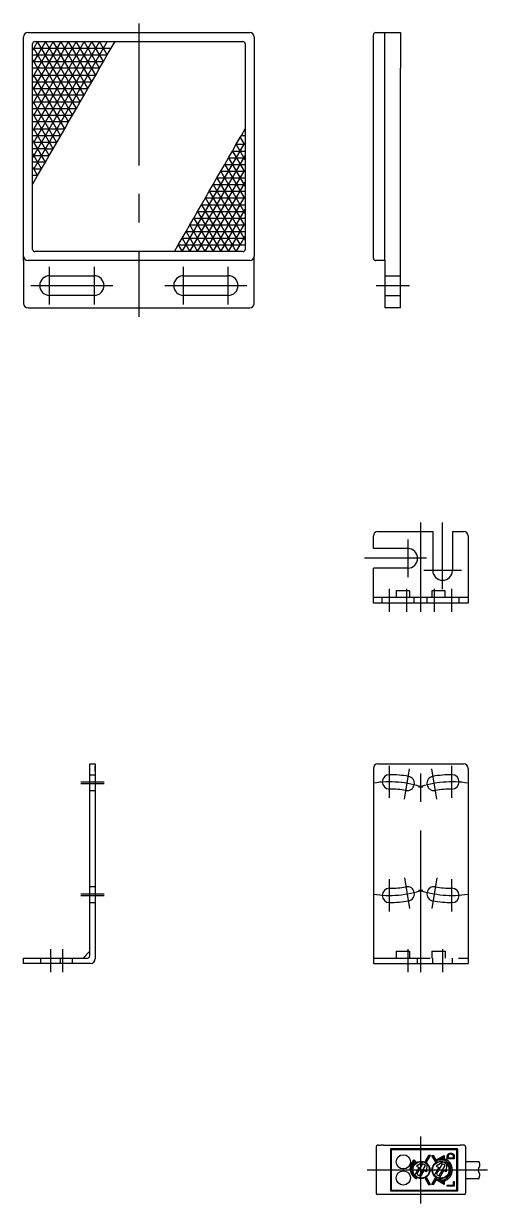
# Model space of a CAD drawing. Extents: x -19 to 104, y -28 to 504.
# Drawn here: x 0 to 103.8, y 240 to 503.8 of the extents above; entities that cross this region are included whole.
import ezdxf

# ---------------------------------------------------------------- set-up
doc = ezdxf.new("R2010")
doc.units = 0
doc.linetypes.add('CENTER', pattern=[50.8, 31.75, -6.35, 6.35, -6.35])
doc.linetypes.add('DASHED', pattern=[19.05, 12.7, -6.35])
doc.layers.get('0').update_dxf_attribs({"linetype": 'CONTINUOUS'})
doc.layers.add('CENTER', color=1, linetype='CONTINUOUS')

# ---------------------------------------------------------------- blocks, each defined once
blk = doc.blocks.new('*U2')
at = {"color": 3, "linetype": 'CONTINUOUS', "extrusion": (0, 0, -1)}
for points in [[(-94.84, 250.72), (-95.04, 250.68), (-94.82, 250.62)], [(-94.88, 250.81), (-95.11, 250.79), (-94.84, 250.72)], [(-95.11, 250.79), (-95.07, 250.74), (-94.84, 250.72)], [(-95.07, 250.74), (-95.04, 250.68), (-94.84, 250.72)], [(-94.93, 250.89), (-95.18, 250.85), (-94.88, 250.81)], [(-95.18, 250.85), (-95.11, 250.79), (-94.88, 250.81)], [(-95, 250.97), (-95.48, 250.95), (-94.93, 250.89)], [(-95.48, 250.95), (-95.37, 250.93), (-94.93, 250.89)], [(-95.37, 250.93), (-95.27, 250.9), (-94.93, 250.89)], [(-95.27, 250.9), (-95.18, 250.85), (-94.93, 250.89)], [(-95.09, 251.05), (-96.1, 251.04), (-95, 250.97)], [(-96.1, 251.04), (-96.19, 250.96), (-95, 250.97)], [(-95, 250.97), (-96.19, 250.96), (-95.6, 250.96)], [(-95, 250.97), (-95.6, 250.96), (-95.48, 250.95)], [(-96, 251.1), (-96.1, 251.04), (-95.09, 251.05)], [(-95.19, 251.1), (-96, 251.1), (-95.09, 251.05)], [(-95.88, 251.14), (-96, 251.1), (-95.19, 251.1)], [(-95.31, 251.14), (-95.88, 251.14), (-95.19, 251.1)], [(-95.75, 251.17), (-95.88, 251.14), (-95.31, 251.14)], [(-95.45, 251.17), (-95.75, 251.17), (-95.31, 251.14)], [(-95.6, 251.17), (-95.75, 251.17), (-95.45, 251.17)], [(-96.19, 250.96), (-95.72, 250.95), (-95.6, 250.96)], [(-96.19, 250.96), (-96.26, 250.89), (-95.72, 250.95)], [(-95.72, 250.95), (-96.26, 250.89), (-95.83, 250.93)], [(-95.83, 250.93), (-96.26, 250.89), (-95.92, 250.89)], [(-95.92, 250.89), (-96.26, 250.89), (-96.01, 250.85)], [(-96.26, 250.89), (-96.31, 250.81), (-96.01, 250.85)], [(-96.01, 250.85), (-96.31, 250.81), (-96.08, 250.78)], [(-96.31, 250.81), (-96.35, 250.72), (-96.08, 250.78)], [(-96.08, 250.78), (-96.35, 250.72), (-96.12, 250.74)], [(-96.12, 250.74), (-96.35, 250.72), (-96.15, 250.69)], [(-96.35, 250.72), (-96.37, 250.62), (-96.15, 250.69)], [(-94.82, 250.62), (-95, 250.57), (-94.81, 250.51)], [(-95, 250.57), (-95, 250.5), (-94.81, 250.51)], [(-94.81, 250.51), (-95, 250.5), (-94.81, 249.95)], [(-95, 250.5), (-95, 250.17), (-94.81, 249.95)], [(-96.19, 250.17), (-96.38, 249.95), (-94.81, 249.95)], [(-94.81, 249.95), (-95, 250.17), (-96.19, 250.17)], [(-95.04, 250.68), (-95.02, 250.63), (-94.82, 250.62)], [(-95.02, 250.63), (-95, 250.57), (-94.82, 250.62)], [(-96.15, 250.69), (-96.37, 250.62), (-96.18, 250.63)], [(-96.18, 250.63), (-96.37, 250.62), (-96.19, 250.57)], [(-96.37, 250.62), (-96.38, 250.51), (-96.19, 250.57)], [(-96.19, 250.57), (-96.38, 250.51), (-96.19, 250.5)], [(-96.38, 250.51), (-96.38, 249.95), (-96.19, 250.5)], [(-96.19, 250.5), (-96.38, 249.95), (-96.19, 250.17)]]:
    blk.add_solid(points, dxfattribs=at)
blk = doc.blocks.new('*U3')
at = {"color": 3, "linetype": 'CONTINUOUS', "extrusion": (0, 0, -1)}
for points in [[(-94.81, 244.05), (-96.38, 243.83), (-94.81, 243.83)], [(-96.38, 243.83), (-94.81, 244.05), (-96.19, 244.05)], [(-96.19, 244.05), (-96.19, 244.88), (-96.38, 244.88)], [(-96.38, 244.88), (-96.38, 243.83), (-96.19, 244.05)]]:
    blk.add_solid(points, dxfattribs=at)
blk = doc.blocks.new('*U4')
at = {"color": 3, "linetype": 'CONTINUOUS', "extrusion": (0, 0, -1)}
for points in [[(-87.37, 249.67), (-87.78, 249.18), (-86.53, 248.26)], [(-87.78, 249.18), (-86.96, 248.04), (-86.53, 248.26)], [(-86.53, 248.26), (-86.96, 248.04), (-86.74, 246.63)], [(-86.96, 248.04), (-87.04, 246.65), (-86.74, 246.63)], [(-87.04, 246.65), (-87.98, 245.61), (-86.74, 246.63)], [(-86.74, 246.63), (-87.98, 245.61), (-87.92, 245.49)]]:
    blk.add_solid(points, dxfattribs=at)
blk = doc.blocks.new('*U5')
at = {"color": 3, "linetype": 'CONTINUOUS'}
for points in [[(90.03, 245.63), (89.85, 245.54), (91.09, 244.2)], [(89.85, 245.54), (90.62, 244.2), (91.09, 244.2)], [(90.2, 245.74), (90.03, 245.63), (91.09, 244.2)]]:
    blk.add_solid(points, dxfattribs=at)
blk = doc.blocks.new('*U6')
at = {"color": 3, "linetype": 'CONTINUOUS'}
for points in [[(89.85, 249.36), (91.09, 250.7), (90.62, 250.7)], [(91.09, 250.7), (89.85, 249.36), (90.03, 249.27)], [(91.09, 250.7), (90.03, 249.27), (90.2, 249.16)]]:
    blk.add_solid(points, dxfattribs=at)
blk = doc.blocks.new('*U7')
at = {"color": 3, "linetype": 'CONTINUOUS', "extrusion": (0, 0, -1)}
for points in [[(-92.33, 249.67), (-91.27, 250.7), (-91.73, 250.7)], [(-91.27, 250.7), (-92.33, 249.67), (-92.16, 249.16)], [(-94.12, 250.7), (-94.12, 249.94), (-92.33, 249.67)], [(-92.33, 249.67), (-92.43, 249.49), (-92.16, 249.16)], [(-92.43, 249.49), (-92.33, 249.27), (-92.16, 249.16)], [(-94.12, 249.94), (-94.19, 249.55), (-92.33, 249.67)], [(-92.33, 249.67), (-94.19, 249.55), (-92.43, 249.49)], [(-92.43, 249.49), (-92.51, 249.36), (-92.33, 249.27)], [(-94.12, 249.94), (-95.75, 248.53), (-94.19, 249.55)], [(-94.19, 249.55), (-95.75, 248.53), (-95.45, 248.33)], [(-95.75, 248.53), (-95.75, 246.38), (-95.45, 248.33)], [(-95.45, 248.33), (-95.75, 246.38), (-95.45, 246.57)], [(-92.16, 245.74), (-92.33, 245.63), (-91.27, 244.2)], [(-92.33, 245.63), (-92.51, 245.54), (-91.27, 244.2)], [(-92.51, 245.54), (-92.43, 245.41), (-91.27, 244.2)], [(-95.75, 246.38), (-94.12, 244.96), (-94.19, 245.35)], [(-95.45, 246.57), (-95.75, 246.38), (-94.19, 245.35)], [(-92.43, 245.41), (-92.33, 245.24), (-91.27, 244.2)], [(-92.33, 245.24), (-91.73, 244.2), (-91.27, 244.2)], [(-92.43, 245.41), (-94.19, 245.35), (-92.33, 245.24)], [(-94.19, 245.35), (-94.12, 244.96), (-92.33, 245.24)], [(-92.33, 245.24), (-94.12, 244.96), (-94.12, 244.2)]]:
    blk.add_solid(points, dxfattribs=at)

msp = doc.modelspace()

# ---------------------------------------------------------------- linework, layer by layer
at = {"color": 7, "linetype": 'CONTINUOUS'}
for p, q in [((1, 501.84), (50.6, 501.84)), ((78.78, 501.84), (80.88, 501.84)), ((80.88, 450.84), (80.88, 501.84)), ((80.88, 501.84), (84.38, 501.84)), ((84.38, 501.84), (84.38, 493.84)), ((0, 451.84), (0, 500.84)), ((2, 497.84), (2, 499.34)), ((8.35, 499.84), (2.19, 489.34)), ((17.01, 499.85), (2.28, 474.34)), ((13.54, 499.84), (2.28, 480.34)), ((18.74, 499.84), (2.29, 471.34)), ((15.28, 499.84), (2.29, 477.34)), ((11.8, 499.84), (2.29, 483.34)), ((4.89, 499.84), (2.29, 495.34)), ((10.08, 499.84), (2.29, 486.34)), ((6.62, 499.84), (2.29, 492.34)), ((3.15, 499.84), (2.29, 498.34)), ((2.5, 499.84), (3.15, 499.84)), ((11.81, 484.84), (3.15, 499.84)), ((3.15, 499.84), (4.89, 499.84)), ((4.89, 499.84), (6.62, 499.84)), ((12.68, 486.34), (4.89, 499.84)), ((13.55, 487.84), (6.62, 499.84)), ((6.62, 499.84), (8.35, 499.84)), ((8.35, 499.84), (10.08, 499.84)), ((14.41, 489.34), (8.35, 499.84)), ((15.28, 490.84), (10.08, 499.84)), ((10.08, 499.84), (11.8, 499.84)), ((11.8, 499.84), (13.54, 499.84)), ((16.14, 492.34), (11.8, 499.84)), ((17, 493.84), (13.54, 499.84)), ((13.54, 499.84), (15.28, 499.84)), ((15.28, 499.84), (18.74, 499.84)), ((17.87, 495.35), (15.28, 499.84)), ((18.74, 496.84), (17.01, 499.85)), ((18.74, 499.84), (20.48, 499.84)), ((19.61, 498.34), (20.48, 499.84)), ((20.48, 499.84), (49.1, 499.84)), ((49.6, 499.34), (49.6, 480.29)), ((51.6, 500.84), (51.6, 451.93)), ((78.28, 451.34), (78.28, 501.34)), ((2.29, 498.34), (2, 497.84)), ((2, 496.84), (2, 497.84)), ((2, 496.84), (18.74, 496.84)), ((2, 495.84), (2, 496.84)), ((2.29, 498.34), (19.61, 498.34)), ((10.95, 483.34), (2.29, 498.34)), ((17.87, 495.35), (18.74, 496.84)), ((18.74, 496.84), (19.61, 498.34)), ((2.29, 495.34), (2, 495.84)), ((2, 493.84), (2, 495.84)), ((17, 493.84), (2, 493.84)), ((2, 491.84), (2, 493.84)), ((2.29, 495.34), (17.87, 495.35)), ((10.08, 481.84), (2.29, 495.34)), ((16.14, 492.34), (17, 493.84)), ((17, 493.84), (17.87, 495.35)), ((84.38, 440.24), (84.38, 493.84)), ((2.29, 492.34), (2, 491.84)), ((2, 490.84), (2, 491.84)), ((2, 490.84), (15.28, 490.84)), ((2, 489.67), (2, 490.84)), ((9.22, 480.34), (2.29, 492.34)), ((2.29, 492.34), (16.14, 492.34)), ((14.41, 489.34), (15.28, 490.84)), ((15.28, 490.84), (16.14, 492.34)), ((2.19, 489.34), (2, 489.67)), ((2, 487.84), (2, 489.67)), ((2.19, 489.34), (14.41, 489.34)), ((8.25, 478.84), (2.19, 489.34)), ((13.55, 487.84), (14.41, 489.34)), ((13.55, 487.84), (2, 487.84)), ((2, 485.84), (2, 487.84)), ((2.24, 486.26), (2, 485.84)), ((2, 484.84), (2, 485.84)), ((2.29, 486.34), (2.24, 486.26)), ((7.38, 477.34), (2.24, 486.26)), ((2.29, 486.34), (12.68, 486.34)), ((11.81, 484.84), (12.68, 486.34)), ((12.68, 486.34), (13.55, 487.84)), ((2, 484.84), (11.81, 484.84)), ((2, 483.84), (2, 484.84)), ((2.29, 483.34), (2, 483.84)), ((2, 481.84), (2, 483.84)), ((2.29, 483.34), (10.95, 483.34)), ((6.62, 475.84), (2.29, 483.34)), ((10.08, 481.84), (10.95, 483.34)), ((10.95, 483.34), (11.81, 484.84)), ((10.08, 481.84), (2, 481.84)), ((2, 479.86), (2, 481.84)), ((2.28, 480.34), (2, 479.86)), ((5.75, 474.34), (2.28, 480.34)), ((2.28, 480.34), (9.22, 480.34)), ((6.62, 475.84), (9.22, 480.34)), ((9.22, 480.34), (10.08, 481.84)), ((48.77, 478.84), (49.6, 480.29)), ((49.6, 480.29), (49.6, 478.84)), ((2, 478.84), (2, 479.86)), ((2, 478.84), (8.25, 478.84)), ((2, 477.84), (2, 478.84)), ((2.29, 477.34), (2, 477.84)), ((2, 475.84), (2, 477.84)), ((47.61, 476.84), (48.48, 478.34)), ((48.48, 478.34), (48.77, 478.84)), ((48.48, 478.34), (49.34, 476.84)), ((48.77, 478.84), (49.6, 478.84)), ((49.6, 478.84), (49.6, 476.84)), ((2, 474.84), (2, 475.84)), ((5.25, 475.84), (2, 475.84)), ((2.29, 477.34), (7.38, 477.34)), ((4.89, 472.84), (2.29, 477.34)), ((5.25, 475.84), (6.62, 475.84)), ((5.75, 474.34), (6.62, 475.84)), ((35.49, 452.84), (49.34, 476.84)), ((45.88, 473.84), (46.74, 475.34)), ((46.74, 475.34), (47.61, 476.84)), ((46.74, 475.34), (49.34, 470.84)), ((46.74, 475.34), (49.6, 475.34)), ((49.6, 473.4), (47.61, 476.84)), ((47.61, 476.84), (49.34, 476.84)), ((49.34, 476.84), (49.6, 476.84)), ((49.6, 476.84), (49.6, 475.34)), ((49.6, 475.34), (49.6, 474.29)), ((4.02, 471.34), (2, 474.84)), ((2, 473.86), (2, 474.84)), ((2.28, 474.34), (2, 473.86)), ((2, 472.84), (2, 473.86)), ((4.89, 472.84), (2, 472.84)), ((2, 471.84), (2, 472.84)), ((2.28, 474.34), (5.75, 474.34)), ((4.02, 471.34), (4.89, 472.84)), ((4.89, 472.84), (5.75, 474.34)), ((37.22, 452.84), (49.6, 474.29)), ((45.01, 472.34), (45.88, 473.84)), ((45.88, 473.84), (49.6, 467.4)), ((45.88, 473.84), (49.6, 473.84)), ((49.6, 474.29), (49.6, 473.84)), ((49.6, 473.84), (49.6, 473.4)), ((49.6, 473.4), (49.6, 472.34)), ((2.29, 471.34), (2, 471.84)), ((2, 469.84), (2, 471.84)), ((2, 467.84), (3.15, 469.84)), ((2, 467.84), (2, 469.84)), ((3.15, 469.84), (2, 469.84)), ((2.29, 471.34), (4.02, 471.34)), ((3.15, 469.84), (2.29, 471.34)), ((3.15, 469.84), (4.02, 471.34)), ((38.94, 452.84), (49.34, 470.84)), ((43.28, 469.34), (44.15, 470.84)), ((44.15, 470.84), (45.01, 472.34)), ((49.6, 461.4), (44.15, 470.84)), ((44.15, 470.84), (49.34, 470.84)), ((45.01, 472.34), (49.33, 464.84)), ((45.01, 472.34), (49.6, 472.34)), ((49.34, 470.84), (49.6, 470.84)), ((49.6, 472.34), (49.6, 470.84)), ((49.6, 470.84), (49.6, 469.34)), ((2, 453.34), (2, 467.84)), ((40.67, 452.84), (49.6, 468.31)), ((41.55, 466.34), (42.41, 467.84)), ((42.41, 467.84), (43.28, 469.34)), ((42.41, 467.84), (49.6, 455.4)), ((42.41, 467.84), (49.6, 467.84)), ((43.28, 469.34), (49.34, 458.84)), ((43.28, 469.34), (49.6, 469.34)), ((49.6, 469.34), (49.6, 468.31)), ((49.6, 468.31), (49.6, 467.84)), ((49.6, 467.84), (49.6, 467.4)), ((49.6, 467.4), (49.6, 466.34)), ((39.82, 463.34), (40.68, 464.84)), ((40.68, 464.84), (41.55, 466.34)), ((47.61, 452.84), (40.68, 464.84)), ((40.68, 464.84), (49.33, 464.84)), ((41.55, 466.34), (48.48, 454.34)), ((41.55, 466.34), (49.6, 466.34)), ((42.41, 452.85), (49.33, 464.84)), ((49.33, 464.84), (49.6, 464.84)), ((49.6, 466.34), (49.6, 464.84)), ((49.6, 464.84), (49.6, 463.34)), ((38.08, 460.34), (38.95, 461.84)), ((38.95, 461.84), (39.82, 463.34)), ((38.95, 461.84), (44.15, 452.84)), ((38.95, 461.84), (49.6, 461.84)), ((39.82, 463.34), (45.88, 452.84)), ((39.82, 463.34), (49.6, 463.34)), ((44.15, 452.84), (49.6, 462.29)), ((49.6, 463.34), (49.6, 462.29)), ((49.6, 462.29), (49.6, 461.84)), ((49.6, 461.84), (49.6, 461.4)), ((37.22, 458.84), (38.08, 460.34)), ((38.08, 460.34), (42.41, 452.85)), ((38.08, 460.34), (49.6, 460.34)), ((49.6, 461.4), (49.6, 460.34)), ((49.6, 460.34), (49.6, 458.84)), ((35.49, 455.84), (36.35, 457.34)), ((36.35, 457.34), (37.22, 458.84)), ((36.35, 457.34), (38.94, 452.84)), ((36.35, 457.34), (49.6, 457.34)), ((40.67, 452.84), (37.22, 458.84)), ((37.22, 458.84), (49.34, 458.84)), ((45.88, 452.84), (49.34, 458.84)), ((49.34, 458.84), (49.6, 458.84)), ((49.6, 458.84), (49.6, 457.34)), ((49.6, 457.34), (49.6, 456.29)), ((33.75, 452.84), (34.62, 454.34)), ((34.62, 454.34), (35.49, 455.84)), ((34.62, 454.34), (48.48, 454.34)), ((34.62, 454.34), (35.49, 452.84)), ((35.49, 455.84), (49.6, 455.84)), ((35.49, 455.84), (37.22, 452.84)), ((47.61, 452.84), (48.48, 454.34)), ((48.48, 454.34), (49.6, 456.29)), ((48.48, 454.34), (49.6, 454.34)), ((49.6, 456.29), (49.6, 455.84)), ((49.6, 455.84), (49.6, 455.4)), ((49.6, 455.4), (49.6, 454.34)), ((49.6, 454.34), (49.6, 453.34)), ((0, 450.84), (0, 451.84)), ((33.75, 452.84), (2.5, 452.84)), ((35.49, 452.84), (33.75, 452.84)), ((37.22, 452.84), (35.49, 452.84)), ((38.94, 452.84), (37.22, 452.84)), ((40.67, 452.84), (38.94, 452.84)), ((44.15, 452.84), (40.67, 452.84)), ((45.88, 452.84), (44.15, 452.84)), ((47.61, 452.84), (45.88, 452.84)), ((49.1, 452.84), (47.61, 452.84)), ((51.6, 450.84), (51.6, 451.93)), ((51.6, 451.93), (51.6, 451.84)), ((0, 450.84), (0, 441.24)), ((21, 450.84), (1, 450.84)), ((50.6, 450.84), (21, 450.84)), ((51.6, 441.24), (51.6, 450.84)), ((80.88, 450.84), (78.78, 450.84)), ((80.88, 450.84), (80.88, 440.24)), ((5.8, 447.44), (15.8, 447.44)), ((35.8, 447.44), (45.8, 447.44)), ((15.8, 443.04), (5.8, 443.04)), ((45.8, 443.04), (35.8, 443.04)), ((1, 440.24), (50.6, 440.24)), ((84.38, 440.24), (80.88, 440.24)), ((78.28, 386.44), (78.28, 389.24)), ((79.28, 390.24), (91.58, 390.24)), ((91.58, 390.24), (91.58, 381.54)), ((95.98, 390.24), (98.48, 390.24)), ((95.98, 390.24), (95.98, 381.54)), ((99.48, 389.24), (99.48, 375.44)), ((85.98, 386.44), (78.28, 386.44)), ((85.98, 382.04), (78.28, 382.04)), ((78.28, 375.44), (78.28, 382.04)), ((99.48, 375.44), (78.28, 375.44)), ((78.28, 374.24), (78.28, 375.44)), ((86.38, 376.94), (83.38, 376.94)), ((83.38, 376.94), (83.38, 375.44)), ((86.38, 376.94), (86.38, 375.44)), ((94.38, 376.94), (91.38, 376.94)), ((91.38, 376.94), (91.38, 375.44)), ((94.38, 375.44), (94.38, 376.94)), ((99.48, 375.44), (99.48, 374.24)), ((99.48, 374.24), (78.28, 374.24)), ((99.48, 374.24), (78.28, 374.24)), ((14.8, 295.34), (14.8, 338.24)), ((14.8, 338.24), (16, 338.24)), ((16, 338.24), (16, 294.64)), ((79.28, 338.24), (98.48, 338.24)), ((16, 336.74), (16, 337.74)), ((16, 337.74), (16, 336.74)), ((78.28, 337.24), (78.28, 314.04)), ((99.48, 337.24), (99.48, 293.64)), ((81.88, 332.66), (81.88, 332.65)), ((95.88, 332.66), (95.88, 332.65)), ((78.28, 314.04), (78.28, 293.64)), ((81.88, 310.43), (81.88, 310.44)), ((95.88, 310.43), (95.88, 310.44)), ((13.3, 294.84), (14.8, 296.34)), ((14.8, 295.34), (14.8, 296.34)), ((0, 294.84), (3.8, 294.84)), ((0, 293.64), (0, 294.84)), ((3.8, 293.64), (0, 293.64)), ((3.8, 294.84), (8.2, 294.84)), ((3.8, 294.84), (3.8, 293.64)), ((8.2, 293.64), (3.8, 293.64)), ((8.2, 294.84), (13.3, 294.84)), ((8.2, 294.84), (8.2, 293.64)), ((15, 293.64), (8.2, 293.64)), ((13.3, 294.84), (14.3, 294.84)), ((78.28, 293.64), (99.48, 293.64)), ((78.88, 252.65), (78.88, 242.25)), ((79.44, 252.95), (79.18, 252.95)), ((79.44, 252.95), (79.94, 252.95)), ((80.58, 252.95), (79.94, 252.95)), ((80.58, 252.95), (97.68, 252.95)), ((82.08, 252.01), (82.08, 242.89)), ((97.04, 252.15), (82.22, 252.15)), ((96.98, 251.95), (82.28, 251.95)), ((82.28, 251.95), (82.28, 242.95)), ((90.62, 250.7), (89.85, 249.36)), ((90.2, 249.16), (91.09, 250.7)), ((91.09, 250.7), (90.62, 250.7)), ((91.27, 250.7), (91.73, 250.7)), ((91.27, 250.7), (92.16, 249.16)), ((92.33, 249.67), (91.73, 250.7)), ((92.33, 249.67), (94.12, 250.7)), ((94.12, 250.7), (94.12, 249.94)), ((94.82, 250.62), (94.84, 250.72)), ((94.84, 250.72), (94.88, 250.81)), ((94.88, 250.81), (94.93, 250.89)), ((94.93, 250.89), (95, 250.97)), ((95, 250.97), (95.09, 251.05)), ((95.07, 250.74), (95.04, 250.68)), ((95.11, 250.79), (95.07, 250.74)), ((95.09, 251.05), (95.19, 251.1)), ((95.18, 250.85), (95.11, 250.79)), ((95.27, 250.9), (95.18, 250.85)), ((95.19, 251.1), (95.31, 251.14)), ((95.37, 250.93), (95.27, 250.9)), ((95.31, 251.14), (95.45, 251.17)), ((95.48, 250.95), (95.37, 250.93)), ((95.45, 251.17), (95.6, 251.17)), ((95.6, 250.96), (95.48, 250.95)), ((95.6, 251.17), (95.75, 251.17)), ((95.72, 250.95), (95.6, 250.96)), ((95.83, 250.93), (95.72, 250.95)), ((95.75, 251.17), (95.88, 251.14)), ((95.92, 250.89), (95.83, 250.93)), ((95.88, 251.14), (96, 251.1)), ((96.01, 250.85), (95.92, 250.89)), ((96, 251.1), (96.1, 251.04)), ((96.08, 250.78), (96.01, 250.85)), ((96.12, 250.74), (96.08, 250.78)), ((96.1, 251.04), (96.19, 250.96)), ((96.15, 250.69), (96.12, 250.74)), ((96.19, 250.96), (96.26, 250.89)), ((96.26, 250.89), (96.31, 250.81)), ((96.31, 250.81), (96.35, 250.72)), ((96.35, 250.72), (96.37, 250.62)), ((96.98, 242.95), (96.98, 251.95)), ((97.18, 242.89), (97.18, 252.01)), ((98.58, 252.95), (97.68, 252.95)), ((98.88, 252.65), (98.88, 242.25)), ((86.58, 249.25), (86.58, 249.25)), ((86.58, 249.25), (86.58, 249.25)), ((86.58, 249.25), (86.58, 249.25)), ((86.58, 249.25), (86.58, 249.25)), ((86.58, 249.25), (86.58, 249.25)), ((86.58, 249.25), (86.58, 249.25)), ((86.58, 249.25), (86.58, 249.25)), ((86.58, 249.25), (86.58, 249.25)), ((86.58, 249.25), (86.58, 249.25)), ((86.58, 249.25), (86.58, 249.25)), ((87.37, 249.67), (87.78, 249.18)), ((89.47, 249.24), (87.96, 248.28)), ((87.96, 248.28), (88.52, 247.95)), ((88, 246.46), (89.36, 248.8)), ((88.61, 246.11), (89.96, 248.45)), ((89.78, 248.14), (89.78, 248.14)), ((89.78, 248.14), (89.78, 248.14)), ((89.78, 248.14), (89.78, 248.14)), ((89.78, 248.14), (89.78, 248.14)), ((89.78, 248.14), (89.78, 248.14)), ((89.78, 248.14), (89.78, 248.14)), ((89.78, 248.14), (89.78, 248.14)), ((89.78, 248.14), (89.78, 248.14)), ((90.28, 248.77), (90.21, 246.98)), ((93.87, 249.24), (92.35, 248.28)), ((92.35, 248.28), (92.92, 247.95)), ((92.4, 246.46), (93.76, 248.8)), ((92.51, 249.36), (92.43, 249.49)), ((93.01, 246.11), (94.36, 248.45)), ((94.18, 248.14), (94.18, 248.14)), ((94.18, 248.14), (94.18, 248.14)), ((94.18, 248.14), (94.18, 248.14)), ((94.18, 248.14), (94.18, 248.14)), ((94.68, 248.77), (94.61, 246.98)), ((94.81, 250.51), (94.82, 250.62)), ((94.81, 249.95), (94.81, 250.51)), ((96.38, 249.95), (94.81, 249.95)), ((95.02, 250.63), (95, 250.57)), ((95, 250.57), (95, 250.5)), ((95, 250.5), (95, 250.17)), ((95, 250.17), (96.19, 250.17)), ((95.04, 250.68), (95.02, 250.63)), ((96.18, 250.63), (96.15, 250.69)), ((96.19, 250.57), (96.18, 250.63)), ((96.19, 250.5), (96.19, 250.57)), ((96.19, 250.17), (96.19, 250.5)), ((96.37, 250.62), (96.38, 250.51)), ((96.38, 250.51), (96.38, 249.95)), ((98.88, 249.35), (101.94, 249.35)), ((86.58, 245.65), (86.58, 245.65)), ((86.58, 245.65), (86.58, 245.65)), ((86.58, 245.65), (86.58, 245.65)), ((86.58, 245.65), (86.58, 245.65)), ((86.58, 245.65), (86.58, 245.65)), ((86.58, 245.65), (86.58, 245.65)), ((86.58, 245.65), (86.58, 245.65)), ((86.58, 245.65), (86.58, 245.65)), ((86.58, 245.65), (86.58, 245.65)), ((86.58, 245.65), (86.58, 245.65)), ((87.55, 246.28), (88.52, 247.95)), ((87.92, 245.49), (87.98, 245.61)), ((88.68, 245.63), (89.64, 247.3)), ((90.21, 246.98), (89.64, 247.3)), ((89.85, 245.54), (90.62, 244.2)), ((91.09, 244.2), (90.2, 245.74)), ((90.83, 247.45), (90.83, 247.45)), ((90.83, 247.45), (90.83, 247.45)), ((90.83, 247.45), (90.83, 247.45)), ((90.83, 247.45), (90.83, 247.45)), ((90.83, 247.45), (90.83, 247.45)), ((90.83, 247.45), (90.83, 247.45)), ((90.83, 247.45), (90.83, 247.45)), ((90.83, 247.45), (90.83, 247.45)), ((90.83, 247.45), (90.83, 247.45)), ((90.83, 247.45), (90.83, 247.45)), ((92.16, 245.74), (91.27, 244.2)), ((91.95, 246.28), (92.92, 247.95)), ((92.43, 245.41), (92.51, 245.54)), ((93.08, 245.63), (94.04, 247.3)), ((94.61, 246.98), (94.04, 247.3)), ((98.88, 245.55), (101.94, 245.55)), ((82.28, 242.95), (96.98, 242.95)), ((90.62, 244.2), (91.09, 244.2)), ((91.73, 244.2), (91.27, 244.2)), ((91.73, 244.2), (92.33, 245.24)), ((94.12, 244.2), (92.33, 245.24)), ((94.12, 244.96), (94.12, 244.2)), ((94.81, 243.83), (94.81, 244.05)), ((94.81, 244.05), (96.19, 244.05)), ((96.38, 243.83), (94.81, 243.83)), ((96.19, 244.05), (96.19, 244.88)), ((96.19, 244.88), (96.38, 244.88)), ((96.38, 244.88), (96.38, 243.83)), ((79.44, 241.95), (79.18, 241.95)), ((79.94, 241.95), (79.44, 241.95)), ((80.58, 241.95), (79.94, 241.95)), ((97.68, 241.95), (80.58, 241.95)), ((82.22, 242.75), (97.04, 242.75)), ((98.58, 241.95), (97.68, 241.95))]:
    msp.add_line(p, q, dxfattribs=at)
at = {"color": 3, "linetype": 'DASHED'}
for p, q in [((80.88, 447.44), (84.38, 447.44)), ((80.88, 443.04), (84.38, 443.04)), ((80.28, 374.24), (80.28, 375.44)), ((87.4, 374.24), (87.4, 375.44)), ((90.35, 374.24), (90.35, 375.44)), ((97.48, 374.24), (97.48, 375.44)), ((14.8, 335.84), (16, 335.84)), ((14.8, 332.29), (16, 332.29)), ((14.8, 310.8), (16, 310.8)), ((14.8, 307.25), (16, 307.25)), ((83.38, 296.34), (83.38, 294.84)), ((83.38, 296.34), (86.38, 296.34)), ((86.38, 296.34), (86.38, 294.84)), ((91.38, 296.34), (91.38, 294.84)), ((91.38, 296.34), (94.38, 296.34)), ((94.38, 296.34), (94.38, 294.84)), ((10.9, 294.84), (10.9, 293.64)), ((78.28, 294.84), (99.48, 294.84)), ((88.18, 293.64), (88.18, 294.84)), ((91.58, 293.64), (91.58, 294.84)), ((95.98, 293.64), (95.98, 294.84))]:
    msp.add_line(p, q, dxfattribs=at)
at = {"color": 7}
for points in [[(82.22, 252.15, 0), (82.22, 252.15, 0), (82.22, 252.15, 0), (82.22, 252.15, 0), (82.21, 252.15, 0), (82.21, 252.15, 0), (82.21, 252.15, 0), (82.21, 252.15, 0), (82.21, 252.15, 0), (82.21, 252.15, 0), (82.21, 252.15, 0), (82.21, 252.15, 0), (82.21, 252.15, 0), (82.21, 252.15, 0), (82.2, 252.15, 0), (82.2, 252.15, 0), (82.2, 252.15, 0), (82.2, 252.15, 0), (82.2, 252.15, 0), (82.2, 252.15, 0), (82.2, 252.15, 0), (82.2, 252.15, 0), (82.2, 252.15, 0), (82.2, 252.15, 0), (82.19, 252.15, 0), (82.19, 252.15, 0), (82.19, 252.15, 0), (82.19, 252.15, 0), (82.19, 252.15, 0), (82.19, 252.15, 0), (82.19, 252.15, 0), (82.19, 252.15, 0), (82.19, 252.15, 0), (82.19, 252.15, 0), (82.18, 252.15, 0), (82.18, 252.15, 0), (82.18, 252.15, 0), (82.18, 252.15, 0), (82.18, 252.15, 0), (82.18, 252.15, 0), (82.18, 252.15, 0), (82.18, 252.15, 0), (82.18, 252.15, 0), (82.18, 252.15, 0), (82.18, 252.15, 0), (82.17, 252.15, 0), (82.17, 252.15, 0), (82.17, 252.15, 0), (82.17, 252.15, 0), (82.17, 252.15, 0), (82.17, 252.14, 0), (82.17, 252.14, 0), (82.17, 252.14, 0), (82.17, 252.14, 0), (82.17, 252.14, 0), (82.17, 252.14, 0), (82.16, 252.14, 0), (82.16, 252.14, 0), (82.16, 252.14, 0), (82.16, 252.14, 0), (82.16, 252.14, 0), (82.16, 252.14, 0), (82.16, 252.14, 0), (82.16, 252.14, 0), (82.16, 252.14, 0), (82.16, 252.14, 0), (82.16, 252.14, 0), (82.15, 252.14, 0), (82.15, 252.14, 0), (82.15, 252.14, 0), (82.15, 252.14, 0), (82.15, 252.14, 0), (82.15, 252.14, 0), (82.15, 252.14, 0), (82.15, 252.13, 0), (82.15, 252.13, 0), (82.15, 252.13, 0), (82.15, 252.13, 0), (82.15, 252.13, 0), (82.14, 252.13, 0), (82.14, 252.13, 0), (82.14, 252.13, 0), (82.14, 252.13, 0), (82.14, 252.13, 0), (82.14, 252.13, 0), (82.14, 252.13, 0), (82.14, 252.13, 0), (82.14, 252.13, 0), (82.14, 252.13, 0), (82.14, 252.13, 0), (82.14, 252.13, 0), (82.13, 252.13, 0), (82.13, 252.12, 0), (82.13, 252.12, 0), (82.13, 252.12, 0), (82.13, 252.12, 0), (82.13, 252.12, 0), (82.13, 252.12, 0), (82.13, 252.12, 0), (82.13, 252.12, 0), (82.13, 252.12, 0), (82.13, 252.12, 0), (82.13, 252.12, 0), (82.13, 252.12, 0), (82.12, 252.12, 0), (82.12, 252.12, 0), (82.12, 252.12, 0), (82.12, 252.12, 0), (82.12, 252.12, 0), (82.12, 252.11, 0), (82.12, 252.11, 0), (82.12, 252.11, 0), (82.12, 252.11, 0), (82.12, 252.11, 0), (82.12, 252.11, 0), (82.12, 252.11, 0), (82.12, 252.11, 0), (82.12, 252.11, 0), (82.11, 252.11, 0), (82.11, 252.11, 0), (82.11, 252.11, 0), (82.11, 252.11, 0), (82.11, 252.1, 0), (82.11, 252.1, 0), (82.11, 252.1, 0), (82.11, 252.1, 0), (82.11, 252.1, 0), (82.11, 252.1, 0), (82.11, 252.1, 0), (82.11, 252.1, 0), (82.11, 252.1, 0), (82.11, 252.1, 0), (82.11, 252.1, 0), (82.11, 252.1, 0), (82.1, 252.1, 0), (82.1, 252.09, 0), (82.1, 252.09, 0), (82.1, 252.09, 0), (82.1, 252.09, 0), (82.1, 252.09, 0), (82.1, 252.09, 0), (82.1, 252.09, 0), (82.1, 252.09, 0), (82.1, 252.09, 0), (82.1, 252.09, 0), (82.1, 252.09, 0), (82.1, 252.09, 0), (82.1, 252.09, 0), (82.1, 252.08, 0), (82.1, 252.08, 0), (82.1, 252.08, 0), (82.1, 252.08, 0), (82.1, 252.08, 0), (82.09, 252.08, 0), (82.09, 252.08, 0), (82.09, 252.08, 0), (82.09, 252.08, 0), (82.09, 252.08, 0), (82.09, 252.07, 0), (82.09, 252.07, 0), (82.09, 252.07, 0), (82.09, 252.07, 0), (82.09, 252.07, 0), (82.09, 252.07, 0), (82.09, 252.07, 0), (82.09, 252.07, 0), (82.09, 252.07, 0), (82.09, 252.07, 0), (82.09, 252.07, 0), (82.09, 252.07, 0), (82.09, 252.06, 0), (82.09, 252.06, 0), (82.09, 252.06, 0), (82.09, 252.06, 0), (82.09, 252.06, 0), (82.09, 252.06, 0), (82.09, 252.06, 0), (82.09, 252.06, 0), (82.09, 252.06, 0), (82.09, 252.06, 0), (82.09, 252.06, 0), (82.09, 252.06, 0), (82.08, 252.05, 0), (82.08, 252.05, 0), (82.08, 252.05, 0), (82.08, 252.05, 0), (82.08, 252.05, 0), (82.08, 252.05, 0), (82.08, 252.05, 0), (82.08, 252.05, 0), (82.08, 252.05, 0), (82.08, 252.04, 0), (82.08, 252.04, 0), (82.08, 252.04, 0), (82.08, 252.04, 0), (82.08, 252.04, 0), (82.08, 252.04, 0), (82.08, 252.04, 0), (82.08, 252.04, 0), (82.08, 252.04, 0), (82.08, 252.04, 0), (82.08, 252.03, 0), (82.08, 252.03, 0), (82.08, 252.03, 0), (82.08, 252.03, 0), (82.08, 252.03, 0), (82.08, 252.03, 0), (82.08, 252.03, 0), (82.08, 252.03, 0), (82.08, 252.03, 0), (82.08, 252.03, 0), (82.08, 252.03, 0), (82.08, 252.03, 0), (82.08, 252.02, 0), (82.08, 252.02, 0), (82.08, 252.02, 0), (82.08, 252.02, 0), (82.08, 252.02, 0), (82.08, 252.02, 0), (82.08, 252.02, 0), (82.08, 252.02, 0), (82.08, 252.02, 0), (82.08, 252.01, 0), (82.08, 252.01, 0)], [(97.18, 252.01, 0), (97.18, 252.01, 0), (97.18, 252.02, 0), (97.18, 252.02, 0), (97.18, 252.02, 0), (97.18, 252.02, 0), (97.18, 252.02, 0), (97.18, 252.02, 0), (97.18, 252.02, 0), (97.18, 252.02, 0), (97.18, 252.02, 0), (97.18, 252.03, 0), (97.18, 252.03, 0), (97.18, 252.03, 0), (97.18, 252.03, 0), (97.18, 252.03, 0), (97.18, 252.03, 0), (97.18, 252.03, 0), (97.18, 252.03, 0), (97.18, 252.03, 0), (97.18, 252.03, 0), (97.18, 252.03, 0), (97.18, 252.03, 0), (97.18, 252.04, 0), (97.18, 252.04, 0), (97.18, 252.04, 0), (97.18, 252.04, 0), (97.18, 252.04, 0), (97.18, 252.04, 0), (97.17, 252.04, 0), (97.17, 252.04, 0), (97.17, 252.04, 0), (97.17, 252.04, 0), (97.17, 252.05, 0), (97.17, 252.05, 0), (97.17, 252.05, 0), (97.17, 252.05, 0), (97.17, 252.05, 0), (97.17, 252.05, 0), (97.17, 252.05, 0), (97.17, 252.05, 0), (97.17, 252.05, 0), (97.17, 252.06, 0), (97.17, 252.06, 0), (97.17, 252.06, 0), (97.17, 252.06, 0), (97.17, 252.06, 0), (97.17, 252.06, 0), (97.17, 252.06, 0), (97.17, 252.06, 0), (97.17, 252.06, 0), (97.17, 252.06, 0), (97.17, 252.06, 0), (97.17, 252.06, 0), (97.17, 252.07, 0), (97.17, 252.07, 0), (97.17, 252.07, 0), (97.17, 252.07, 0), (97.17, 252.07, 0), (97.17, 252.07, 0), (97.17, 252.07, 0), (97.17, 252.07, 0), (97.17, 252.07, 0), (97.17, 252.07, 0), (97.17, 252.07, 0), (97.16, 252.07, 0), (97.16, 252.08, 0), (97.16, 252.08, 0), (97.16, 252.08, 0), (97.16, 252.08, 0), (97.16, 252.08, 0), (97.16, 252.08, 0), (97.16, 252.08, 0), (97.16, 252.08, 0), (97.16, 252.08, 0), (97.16, 252.08, 0), (97.16, 252.09, 0), (97.16, 252.09, 0), (97.16, 252.09, 0), (97.16, 252.09, 0), (97.16, 252.09, 0), (97.16, 252.09, 0), (97.16, 252.09, 0), (97.16, 252.09, 0), (97.16, 252.09, 0), (97.16, 252.09, 0), (97.15, 252.09, 0), (97.15, 252.09, 0), (97.15, 252.09, 0), (97.15, 252.1, 0), (97.15, 252.1, 0), (97.15, 252.1, 0), (97.15, 252.1, 0), (97.15, 252.1, 0), (97.15, 252.1, 0), (97.15, 252.1, 0), (97.15, 252.1, 0), (97.15, 252.1, 0), (97.15, 252.1, 0), (97.15, 252.1, 0), (97.15, 252.1, 0), (97.15, 252.1, 0), (97.14, 252.11, 0), (97.14, 252.11, 0), (97.14, 252.11, 0), (97.14, 252.11, 0), (97.14, 252.11, 0), (97.14, 252.11, 0), (97.14, 252.11, 0), (97.14, 252.11, 0), (97.14, 252.11, 0), (97.14, 252.11, 0), (97.14, 252.11, 0), (97.14, 252.11, 0), (97.14, 252.11, 0), (97.14, 252.12, 0), (97.14, 252.12, 0), (97.13, 252.12, 0), (97.13, 252.12, 0), (97.13, 252.12, 0), (97.13, 252.12, 0), (97.13, 252.12, 0), (97.13, 252.12, 0), (97.13, 252.12, 0), (97.13, 252.12, 0), (97.13, 252.12, 0), (97.13, 252.12, 0), (97.13, 252.12, 0), (97.13, 252.12, 0), (97.13, 252.12, 0), (97.12, 252.12, 0), (97.12, 252.12, 0), (97.12, 252.13, 0), (97.12, 252.13, 0), (97.12, 252.13, 0), (97.12, 252.13, 0), (97.12, 252.13, 0), (97.12, 252.13, 0), (97.12, 252.13, 0), (97.12, 252.13, 0), (97.12, 252.13, 0), (97.12, 252.13, 0), (97.11, 252.13, 0), (97.11, 252.13, 0), (97.11, 252.13, 0), (97.11, 252.13, 0), (97.11, 252.13, 0), (97.11, 252.13, 0), (97.11, 252.13, 0), (97.11, 252.13, 0), (97.11, 252.14, 0), (97.11, 252.14, 0), (97.11, 252.14, 0), (97.11, 252.14, 0), (97.1, 252.14, 0), (97.1, 252.14, 0), (97.1, 252.14, 0), (97.1, 252.14, 0), (97.1, 252.14, 0), (97.1, 252.14, 0), (97.1, 252.14, 0), (97.1, 252.14, 0), (97.1, 252.14, 0), (97.1, 252.14, 0), (97.1, 252.14, 0), (97.09, 252.14, 0), (97.09, 252.14, 0), (97.09, 252.14, 0), (97.09, 252.14, 0), (97.09, 252.14, 0), (97.09, 252.14, 0), (97.09, 252.14, 0), (97.09, 252.14, 0), (97.09, 252.14, 0), (97.09, 252.15, 0), (97.09, 252.15, 0), (97.08, 252.15, 0), (97.08, 252.15, 0), (97.08, 252.15, 0), (97.08, 252.15, 0), (97.08, 252.15, 0), (97.08, 252.15, 0), (97.08, 252.15, 0), (97.08, 252.15, 0), (97.08, 252.15, 0), (97.08, 252.15, 0), (97.08, 252.15, 0), (97.07, 252.15, 0), (97.07, 252.15, 0), (97.07, 252.15, 0), (97.07, 252.15, 0), (97.07, 252.15, 0), (97.07, 252.15, 0), (97.07, 252.15, 0), (97.07, 252.15, 0), (97.07, 252.15, 0), (97.07, 252.15, 0), (97.06, 252.15, 0), (97.06, 252.15, 0), (97.06, 252.15, 0), (97.06, 252.15, 0), (97.06, 252.15, 0), (97.06, 252.15, 0), (97.06, 252.15, 0), (97.06, 252.15, 0), (97.06, 252.15, 0), (97.06, 252.15, 0), (97.06, 252.15, 0), (97.05, 252.15, 0), (97.05, 252.15, 0), (97.05, 252.15, 0), (97.05, 252.15, 0), (97.05, 252.15, 0), (97.05, 252.15, 0), (97.05, 252.15, 0), (97.05, 252.15, 0), (97.05, 252.15, 0), (97.05, 252.15, 0), (97.04, 252.15, 0), (97.04, 252.15, 0), (97.04, 252.15, 0), (97.04, 252.15, 0), (97.04, 252.15, 0), (97.04, 252.15, 0)], [(82.08, 242.89, 0), (82.08, 242.89, 0), (82.08, 242.89, 0), (82.08, 242.89, 0), (82.08, 242.89, 0), (82.08, 242.89, 0), (82.08, 242.89, 0), (82.08, 242.88, 0), (82.08, 242.88, 0), (82.08, 242.88, 0), (82.08, 242.88, 0), (82.08, 242.88, 0), (82.08, 242.88, 0), (82.08, 242.88, 0), (82.08, 242.88, 0), (82.08, 242.88, 0), (82.08, 242.88, 0), (82.08, 242.88, 0), (82.08, 242.88, 0), (82.08, 242.87, 0), (82.08, 242.87, 0), (82.08, 242.87, 0), (82.08, 242.87, 0), (82.08, 242.87, 0), (82.08, 242.87, 0), (82.08, 242.87, 0), (82.08, 242.87, 0), (82.08, 242.87, 0), (82.08, 242.87, 0), (82.08, 242.86, 0), (82.08, 242.86, 0), (82.08, 242.86, 0), (82.08, 242.86, 0), (82.08, 242.86, 0), (82.08, 242.86, 0), (82.08, 242.86, 0), (82.08, 242.86, 0), (82.08, 242.86, 0), (82.08, 242.85, 0), (82.08, 242.85, 0), (82.08, 242.85, 0), (82.08, 242.85, 0), (82.09, 242.85, 0), (82.09, 242.85, 0), (82.09, 242.85, 0), (82.09, 242.85, 0), (82.09, 242.85, 0), (82.09, 242.85, 0), (82.09, 242.85, 0), (82.09, 242.84, 0), (82.09, 242.84, 0), (82.09, 242.84, 0), (82.09, 242.84, 0), (82.09, 242.84, 0), (82.09, 242.84, 0), (82.09, 242.84, 0), (82.09, 242.84, 0), (82.09, 242.84, 0), (82.09, 242.84, 0), (82.09, 242.84, 0), (82.09, 242.84, 0), (82.09, 242.83, 0), (82.09, 242.83, 0), (82.09, 242.83, 0), (82.09, 242.83, 0), (82.09, 242.83, 0), (82.09, 242.83, 0), (82.09, 242.83, 0), (82.09, 242.83, 0), (82.09, 242.83, 0), (82.09, 242.83, 0), (82.1, 242.82, 0), (82.1, 242.82, 0), (82.1, 242.82, 0), (82.1, 242.82, 0), (82.1, 242.82, 0), (82.1, 242.82, 0), (82.1, 242.82, 0), (82.1, 242.82, 0), (82.1, 242.82, 0), (82.1, 242.82, 0), (82.1, 242.82, 0), (82.1, 242.82, 0), (82.1, 242.81, 0), (82.1, 242.81, 0), (82.1, 242.81, 0), (82.1, 242.81, 0), (82.1, 242.81, 0), (82.1, 242.81, 0), (82.1, 242.81, 0), (82.11, 242.81, 0), (82.11, 242.81, 0), (82.11, 242.81, 0), (82.11, 242.81, 0), (82.11, 242.81, 0), (82.11, 242.81, 0), (82.11, 242.81, 0), (82.11, 242.8, 0), (82.11, 242.8, 0), (82.11, 242.8, 0), (82.11, 242.8, 0), (82.11, 242.8, 0), (82.11, 242.8, 0), (82.11, 242.8, 0), (82.11, 242.8, 0), (82.11, 242.8, 0), (82.12, 242.8, 0), (82.12, 242.8, 0), (82.12, 242.8, 0), (82.12, 242.79, 0), (82.12, 242.79, 0), (82.12, 242.79, 0), (82.12, 242.79, 0), (82.12, 242.79, 0), (82.12, 242.79, 0), (82.12, 242.79, 0), (82.12, 242.79, 0), (82.12, 242.79, 0), (82.12, 242.79, 0), (82.12, 242.79, 0), (82.13, 242.79, 0), (82.13, 242.79, 0), (82.13, 242.79, 0), (82.13, 242.79, 0), (82.13, 242.78, 0), (82.13, 242.78, 0), (82.13, 242.78, 0), (82.13, 242.78, 0), (82.13, 242.78, 0), (82.13, 242.78, 0), (82.13, 242.78, 0), (82.13, 242.78, 0), (82.13, 242.78, 0), (82.14, 242.78, 0), (82.14, 242.78, 0), (82.14, 242.78, 0), (82.14, 242.78, 0), (82.14, 242.78, 0), (82.14, 242.78, 0), (82.14, 242.78, 0), (82.14, 242.78, 0), (82.14, 242.78, 0), (82.14, 242.78, 0), (82.14, 242.77, 0), (82.14, 242.77, 0), (82.15, 242.77, 0), (82.15, 242.77, 0), (82.15, 242.77, 0), (82.15, 242.77, 0), (82.15, 242.77, 0), (82.15, 242.77, 0), (82.15, 242.77, 0), (82.15, 242.77, 0), (82.15, 242.77, 0), (82.15, 242.77, 0), (82.15, 242.77, 0), (82.15, 242.77, 0), (82.16, 242.77, 0), (82.16, 242.77, 0), (82.16, 242.77, 0), (82.16, 242.77, 0), (82.16, 242.77, 0), (82.16, 242.76, 0), (82.16, 242.76, 0), (82.16, 242.76, 0), (82.16, 242.76, 0), (82.16, 242.76, 0), (82.16, 242.76, 0), (82.17, 242.76, 0), (82.17, 242.76, 0), (82.17, 242.76, 0), (82.17, 242.76, 0), (82.17, 242.76, 0), (82.17, 242.76, 0), (82.17, 242.76, 0), (82.17, 242.76, 0), (82.17, 242.76, 0), (82.17, 242.76, 0), (82.17, 242.76, 0), (82.18, 242.76, 0), (82.18, 242.76, 0), (82.18, 242.76, 0), (82.18, 242.76, 0), (82.18, 242.76, 0), (82.18, 242.76, 0), (82.18, 242.76, 0), (82.18, 242.76, 0), (82.18, 242.76, 0), (82.18, 242.76, 0), (82.18, 242.76, 0), (82.19, 242.76, 0), (82.19, 242.76, 0), (82.19, 242.76, 0), (82.19, 242.76, 0), (82.19, 242.76, 0), (82.19, 242.76, 0), (82.19, 242.76, 0), (82.19, 242.76, 0), (82.19, 242.76, 0), (82.19, 242.76, 0), (82.2, 242.76, 0), (82.2, 242.76, 0), (82.2, 242.76, 0), (82.2, 242.75, 0), (82.2, 242.75, 0), (82.2, 242.75, 0), (82.2, 242.75, 0), (82.2, 242.75, 0), (82.2, 242.75, 0), (82.2, 242.75, 0), (82.21, 242.75, 0), (82.21, 242.75, 0), (82.21, 242.75, 0), (82.21, 242.75, 0), (82.21, 242.75, 0), (82.21, 242.75, 0), (82.21, 242.75, 0), (82.21, 242.75, 0), (82.21, 242.75, 0), (82.21, 242.75, 0), (82.22, 242.75, 0), (82.22, 242.75, 0), (82.22, 242.75, 0), (82.22, 242.75, 0)], [(97.04, 242.75, 0), (97.04, 242.75, 0), (97.04, 242.75, 0), (97.04, 242.75, 0), (97.04, 242.75, 0), (97.04, 242.75, 0), (97.05, 242.75, 0), (97.05, 242.75, 0), (97.05, 242.75, 0), (97.05, 242.75, 0), (97.05, 242.75, 0), (97.05, 242.75, 0), (97.05, 242.75, 0), (97.05, 242.75, 0), (97.05, 242.75, 0), (97.05, 242.75, 0), (97.06, 242.75, 0), (97.06, 242.75, 0), (97.06, 242.75, 0), (97.06, 242.75, 0), (97.06, 242.75, 0), (97.06, 242.76, 0), (97.06, 242.76, 0), (97.06, 242.76, 0), (97.06, 242.76, 0), (97.06, 242.76, 0), (97.06, 242.76, 0), (97.07, 242.76, 0), (97.07, 242.76, 0), (97.07, 242.76, 0), (97.07, 242.76, 0), (97.07, 242.76, 0), (97.07, 242.76, 0), (97.07, 242.76, 0), (97.07, 242.76, 0), (97.07, 242.76, 0), (97.07, 242.76, 0), (97.08, 242.76, 0), (97.08, 242.76, 0), (97.08, 242.76, 0), (97.08, 242.76, 0), (97.08, 242.76, 0), (97.08, 242.76, 0), (97.08, 242.76, 0), (97.08, 242.76, 0), (97.08, 242.76, 0), (97.08, 242.76, 0), (97.08, 242.76, 0), (97.09, 242.76, 0), (97.09, 242.76, 0), (97.09, 242.76, 0), (97.09, 242.76, 0), (97.09, 242.76, 0), (97.09, 242.76, 0), (97.09, 242.76, 0), (97.09, 242.76, 0), (97.09, 242.76, 0), (97.09, 242.76, 0), (97.09, 242.76, 0), (97.1, 242.76, 0), (97.1, 242.76, 0), (97.1, 242.76, 0), (97.1, 242.77, 0), (97.1, 242.77, 0), (97.1, 242.77, 0), (97.1, 242.77, 0), (97.1, 242.77, 0), (97.1, 242.77, 0), (97.1, 242.77, 0), (97.1, 242.77, 0), (97.11, 242.77, 0), (97.11, 242.77, 0), (97.11, 242.77, 0), (97.11, 242.77, 0), (97.11, 242.77, 0), (97.11, 242.77, 0), (97.11, 242.77, 0), (97.11, 242.77, 0), (97.11, 242.77, 0), (97.11, 242.77, 0), (97.11, 242.77, 0), (97.11, 242.78, 0), (97.12, 242.78, 0), (97.12, 242.78, 0), (97.12, 242.78, 0), (97.12, 242.78, 0), (97.12, 242.78, 0), (97.12, 242.78, 0), (97.12, 242.78, 0), (97.12, 242.78, 0), (97.12, 242.78, 0), (97.12, 242.78, 0), (97.12, 242.78, 0), (97.12, 242.78, 0), (97.13, 242.78, 0), (97.13, 242.78, 0), (97.13, 242.78, 0), (97.13, 242.78, 0), (97.13, 242.78, 0), (97.13, 242.78, 0), (97.13, 242.79, 0), (97.13, 242.79, 0), (97.13, 242.79, 0), (97.13, 242.79, 0), (97.13, 242.79, 0), (97.13, 242.79, 0), (97.13, 242.79, 0), (97.14, 242.79, 0), (97.14, 242.79, 0), (97.14, 242.79, 0), (97.14, 242.79, 0), (97.14, 242.79, 0), (97.14, 242.79, 0), (97.14, 242.79, 0), (97.14, 242.79, 0), (97.14, 242.8, 0), (97.14, 242.8, 0), (97.14, 242.8, 0), (97.14, 242.8, 0), (97.14, 242.8, 0), (97.14, 242.8, 0), (97.14, 242.8, 0), (97.15, 242.8, 0), (97.15, 242.8, 0), (97.15, 242.8, 0), (97.15, 242.8, 0), (97.15, 242.8, 0), (97.15, 242.81, 0), (97.15, 242.81, 0), (97.15, 242.81, 0), (97.15, 242.81, 0), (97.15, 242.81, 0), (97.15, 242.81, 0), (97.15, 242.81, 0), (97.15, 242.81, 0), (97.15, 242.81, 0), (97.15, 242.81, 0), (97.15, 242.81, 0), (97.16, 242.81, 0), (97.16, 242.81, 0), (97.16, 242.81, 0), (97.16, 242.82, 0), (97.16, 242.82, 0), (97.16, 242.82, 0), (97.16, 242.82, 0), (97.16, 242.82, 0), (97.16, 242.82, 0), (97.16, 242.82, 0), (97.16, 242.82, 0), (97.16, 242.82, 0), (97.16, 242.82, 0), (97.16, 242.82, 0), (97.16, 242.82, 0), (97.16, 242.83, 0), (97.16, 242.83, 0), (97.16, 242.83, 0), (97.16, 242.83, 0), (97.16, 242.83, 0), (97.16, 242.83, 0), (97.17, 242.83, 0), (97.17, 242.83, 0), (97.17, 242.83, 0), (97.17, 242.83, 0), (97.17, 242.84, 0), (97.17, 242.84, 0), (97.17, 242.84, 0), (97.17, 242.84, 0), (97.17, 242.84, 0), (97.17, 242.84, 0), (97.17, 242.84, 0), (97.17, 242.84, 0), (97.17, 242.84, 0), (97.17, 242.84, 0), (97.17, 242.84, 0), (97.17, 242.84, 0), (97.17, 242.85, 0), (97.17, 242.85, 0), (97.17, 242.85, 0), (97.17, 242.85, 0), (97.17, 242.85, 0), (97.17, 242.85, 0), (97.17, 242.85, 0), (97.17, 242.85, 0), (97.17, 242.85, 0), (97.17, 242.85, 0), (97.17, 242.85, 0), (97.17, 242.86, 0), (97.17, 242.86, 0), (97.17, 242.86, 0), (97.17, 242.86, 0), (97.17, 242.86, 0), (97.17, 242.86, 0), (97.17, 242.86, 0), (97.17, 242.86, 0), (97.17, 242.86, 0), (97.18, 242.87, 0), (97.18, 242.87, 0), (97.18, 242.87, 0), (97.18, 242.87, 0), (97.18, 242.87, 0), (97.18, 242.87, 0), (97.18, 242.87, 0), (97.18, 242.87, 0), (97.18, 242.87, 0), (97.18, 242.87, 0), (97.18, 242.88, 0), (97.18, 242.88, 0), (97.18, 242.88, 0), (97.18, 242.88, 0), (97.18, 242.88, 0), (97.18, 242.88, 0), (97.18, 242.88, 0), (97.18, 242.88, 0), (97.18, 242.88, 0), (97.18, 242.88, 0), (97.18, 242.88, 0), (97.18, 242.88, 0), (97.18, 242.89, 0), (97.18, 242.89, 0), (97.18, 242.89, 0), (97.18, 242.89, 0), (97.18, 242.89, 0), (97.18, 242.89, 0), (97.18, 242.89, 0)]]:
    msp.add_polyline3d(points, dxfattribs=at)
at = {"color": 3}
msp.add_polyline3d([(101.94, 245.55, 0), (101.94, 245.57, 0), (101.95, 245.59, 0), (101.96, 245.6, 0), (101.96, 245.62, 0), (101.97, 245.64, 0), (101.97, 245.66, 0), (101.98, 245.68, 0), (101.98, 245.69, 0), (101.99, 245.71, 0), (101.99, 245.73, 0), (102, 245.75, 0), (102, 245.76, 0), (102.01, 245.78, 0), (102.01, 245.8, 0), (102.02, 245.81, 0), (102.02, 245.83, 0), (102.03, 245.85, 0), (102.03, 245.87, 0), (102.04, 245.88, 0), (102.04, 245.9, 0), (102.05, 245.92, 0), (102.05, 245.94, 0), (102.05, 245.95, 0), (102.06, 245.97, 0), (102.06, 245.99, 0), (102.06, 246.01, 0), (102.07, 246.02, 0), (102.07, 246.04, 0), (102.07, 246.06, 0), (102.08, 246.08, 0), (102.08, 246.09, 0), (102.08, 246.11, 0), (102.08, 246.13, 0), (102.09, 246.15, 0), (102.09, 246.16, 0), (102.09, 246.18, 0), (102.09, 246.2, 0), (102.09, 246.22, 0), (102.09, 246.23, 0), (102.09, 246.25, 0), (102.1, 246.27, 0), (102.1, 246.28, 0), (102.1, 246.3, 0), (102.1, 246.32, 0), (102.1, 246.34, 0), (102.1, 246.35, 0), (102.09, 246.37, 0), (102.09, 246.39, 0), (102.09, 246.41, 0), (102.09, 246.42, 0), (102.09, 246.44, 0), (102.09, 246.46, 0), (102.08, 246.47, 0), (102.08, 246.49, 0), (102.08, 246.51, 0), (102.08, 246.53, 0), (102.07, 246.54, 0), (102.07, 246.56, 0), (102.06, 246.58, 0), (102.06, 246.59, 0), (102.05, 246.61, 0), (102.05, 246.63, 0), (102.04, 246.65, 0), (102.04, 246.66, 0), (102.03, 246.68, 0), (102.03, 246.7, 0), (102.02, 246.71, 0), (102.02, 246.73, 0), (102.01, 246.75, 0), (102, 246.76, 0), (102, 246.78, 0), (101.99, 246.8, 0), (101.98, 246.81, 0), (101.98, 246.83, 0), (101.97, 246.85, 0), (101.96, 246.87, 0), (101.96, 246.88, 0), (101.95, 246.9, 0), (101.94, 246.92, 0), (101.94, 246.93, 0), (101.93, 246.95, 0), (101.92, 246.97, 0), (101.92, 246.98, 0), (101.91, 247, 0), (101.9, 247.02, 0), (101.9, 247.03, 0), (101.89, 247.05, 0), (101.89, 247.07, 0), (101.88, 247.09, 0), (101.87, 247.1, 0), (101.87, 247.12, 0), (101.86, 247.14, 0), (101.86, 247.15, 0), (101.85, 247.17, 0), (101.85, 247.19, 0), (101.84, 247.2, 0), (101.84, 247.22, 0), (101.83, 247.24, 0), (101.83, 247.25, 0), (101.83, 247.27, 0), (101.82, 247.29, 0), (101.82, 247.3, 0), (101.82, 247.32, 0), (101.81, 247.34, 0), (101.81, 247.35, 0), (101.81, 247.37, 0), (101.81, 247.39, 0), (101.81, 247.4, 0), (101.81, 247.42, 0), (101.81, 247.44, 0), (101.81, 247.45, 0), (101.81, 247.47, 0), (101.81, 247.49, 0), (101.81, 247.5, 0), (101.81, 247.52, 0), (101.81, 247.54, 0), (101.82, 247.55, 0), (101.82, 247.57, 0), (101.82, 247.59, 0), (101.83, 247.6, 0), (101.83, 247.62, 0), (101.83, 247.64, 0), (101.84, 247.65, 0), (101.84, 247.67, 0), (101.85, 247.69, 0), (101.85, 247.7, 0), (101.86, 247.72, 0), (101.86, 247.74, 0), (101.87, 247.75, 0), (101.88, 247.77, 0), (101.88, 247.79, 0), (101.89, 247.8, 0), (101.9, 247.82, 0), (101.9, 247.84, 0), (101.91, 247.85, 0), (101.92, 247.87, 0), (101.92, 247.89, 0), (101.93, 247.9, 0), (101.94, 247.92, 0), (101.94, 247.94, 0), (101.95, 247.95, 0), (101.96, 247.97, 0), (101.97, 247.99, 0), (101.97, 248, 0), (101.98, 248.02, 0), (101.99, 248.04, 0), (102, 248.05, 0), (102, 248.07, 0), (102.01, 248.09, 0), (102.02, 248.1, 0), (102.03, 248.12, 0), (102.03, 248.14, 0), (102.04, 248.15, 0), (102.05, 248.17, 0), (102.05, 248.19, 0), (102.06, 248.21, 0), (102.06, 248.22, 0), (102.07, 248.24, 0), (102.08, 248.25, 0), (102.08, 248.27, 0), (102.09, 248.29, 0), (102.09, 248.31, 0), (102.1, 248.32, 0), (102.1, 248.34, 0), (102.11, 248.36, 0), (102.11, 248.37, 0), (102.11, 248.39, 0), (102.12, 248.41, 0), (102.12, 248.42, 0), (102.12, 248.44, 0), (102.13, 248.46, 0), (102.13, 248.47, 0), (102.13, 248.49, 0), (102.13, 248.51, 0), (102.13, 248.53, 0), (102.14, 248.54, 0), (102.14, 248.56, 0), (102.14, 248.58, 0), (102.14, 248.59, 0), (102.14, 248.61, 0), (102.14, 248.63, 0), (102.13, 248.65, 0), (102.13, 248.66, 0), (102.13, 248.68, 0), (102.13, 248.7, 0), (102.13, 248.71, 0), (102.13, 248.73, 0), (102.12, 248.75, 0), (102.12, 248.76, 0), (102.12, 248.78, 0), (102.11, 248.8, 0), (102.11, 248.82, 0), (102.11, 248.83, 0), (102.1, 248.85, 0), (102.1, 248.87, 0), (102.1, 248.89, 0), (102.09, 248.9, 0), (102.09, 248.92, 0), (102.08, 248.94, 0), (102.08, 248.96, 0), (102.07, 248.97, 0), (102.07, 248.99, 0), (102.06, 249.01, 0), (102.06, 249.02, 0), (102.05, 249.04, 0), (102.05, 249.06, 0), (102.04, 249.08, 0), (102.03, 249.09, 0), (102.03, 249.11, 0), (102.02, 249.13, 0), (102.02, 249.15, 0), (102.01, 249.16, 0), (102, 249.18, 0), (102, 249.2, 0), (101.99, 249.21, 0), (101.99, 249.23, 0), (101.98, 249.25, 0), (101.97, 249.27, 0), (101.97, 249.28, 0), (101.96, 249.3, 0), (101.95, 249.32, 0), (101.95, 249.34, 0), (101.94, 249.35, 0)], dxfattribs=at)
at = {"color": 7, "linetype": 'CONTINUOUS'}
for centre, radius in [((84.98, 249.25), 1.6), ((88.98, 247.45), 1.95), ((88.98, 247.45), 1.85), ((93.38, 247.45), 1.95), ((93.38, 247.45), 1.85), ((84.98, 245.65), 1.6)]:
    msp.add_circle(centre, radius, dxfattribs=at)
for centre, radius, start, end in [((1, 500.84), 1, 90, 180), ((50.6, 500.84), 1, 0, 90), ((78.78, 501.34), 0.5, 90, 180), ((2.5, 499.34), 0.5, 90, 180), ((49.1, 499.34), 0.5, 0, 90), ((1, 451.84), 1, 180, 270), ((2.5, 453.34), 0.5, 180, 270), ((49.1, 453.34), 0.5, 270, 0), ((50.6, 451.84), 1, 270, 0), ((78.78, 451.34), 0.5, 180, 270), ((5.8, 445.24), 2.2, 90, 270), ((15.8, 445.24), 2.2, 270, 90), ((35.8, 445.24), 2.2, 90, 270), ((45.8, 445.24), 2.2, 270, 90), ((1, 441.24), 1, 180, 270), ((50.6, 441.24), 1, 270, 0), ((79.28, 389.24), 1, 90, 180), ((98.48, 389.24), 1, 0, 90), ((85.98, 384.24), 2.2, 270, 90), ((93.78, 381.54), 2.2, 180, 0), ((79.28, 337.24), 1, 90, 180), ((98.48, 337.24), 1, 0, 90), ((81.88, 334.24), 1.6, 90, 270), ((81.94, 311.24), 24.6, 80.1322, 90.1322), ((85.87, 333.89), 1.6, 260, 80), ((91.88, 333.89), 1.6, 100, 280), ((95.82, 311.24), 24.6, 89.8678, 99.8678), ((95.88, 334.24), 1.6, 270, 90), ((81.88, 311.24), 21.4, 80, 90), ((95.88, 311.24), 21.4, 90, 100), ((81.88, 308.84), 1.6, 90, 270), ((81.88, 331.84), 21.4, 270, 280), ((85.87, 309.19), 1.6, 280, 100), ((91.88, 309.19), 1.6, 80, 260), ((95.88, 331.84), 21.4, 260, 270), ((95.88, 308.84), 1.6, 270, 90), ((81.94, 331.85), 24.6, 269.8678, 279.8678), ((95.82, 331.85), 24.6, 260.1322, 270.1322), ((14.3, 295.34), 0.5, 270, 0), ((15, 294.64), 1, 270, 0), ((79.18, 252.65), 0.3, 90, 180), ((98.58, 252.65), 0.3, 0, 90), ((88.98, 247.75), 2.5, 130, 245), ((88.98, 247.45), 2.1, 124.7313, 241.5387), ((88.98, 247.45), 1.4, 45.5448, 74.4998), ((88.98, 247.45), 2.1, 54.535, 65.465), ((93.38, 247.45), 2.1, 114.535, 125.465), ((93.38, 247.45), 2.25, 245.0997, 114.9003), ((93.38, 247.45), 1.4, 45.5987, 74.4998), ((93.38, 247.45), 2.6, 286.6628, 73.3372), ((88.98, 247.45), 1.4, 225.5987, 254.4552), ((88.98, 247.45), 2.1, 294.535, 305.465), ((93.38, 247.45), 2.1, 234.535, 245.465), ((93.38, 247.45), 1.4, 225.5987, 254.4552), ((79.18, 242.25), 0.3, 180, 270), ((98.58, 242.25), 0.3, 270, 0)]:
    msp.add_arc(centre, radius, start, end, dxfattribs=at)
at = {"layer": 'CENTER', "color": 1, "linetype": 'CENTER'}
for p, q in [((25.8, 503.84), (25.8, 438.24)), ((5.8, 441.04), (5.8, 449.44)), ((15.8, 449.44), (15.8, 441.04)), ((35.8, 441.04), (35.8, 449.44)), ((45.8, 441.04), (45.8, 449.44)), ((1.6, 445.24), (20, 445.24)), ((31.6, 445.24), (50, 445.24)), ((78.88, 445.24), (86.38, 445.24)), ((88.88, 372.24), (88.88, 392.24)), ((93.78, 377.34), (93.78, 392.24)), ((85.98, 388.44), (85.98, 380.04)), ((90.18, 384.24), (76.28, 384.24)), ((97.98, 381.54), (89.58, 381.54)), ((81.88, 372.24), (81.88, 377.44)), ((85.8, 372.24), (85.8, 377.44)), ((91.95, 372.24), (91.95, 377.44)), ((95.88, 372.24), (95.88, 377.44)), ((81.88, 330.64), (81.88, 337.84)), ((88.88, 291.64), (88.88, 340.24)), ((95.88, 330.64), (95.88, 337.84)), ((85.28, 330.34), (86.37, 337.18)), ((92.47, 330.34), (91.39, 337.18)), ((12.8, 334.24), (18, 334.24)), ((12.8, 333.89), (18, 333.89)), ((81.88, 305.24), (81.88, 312.45)), ((85.28, 312.75), (86.37, 305.91)), ((92.47, 312.75), (91.39, 305.91)), ((95.88, 305.24), (95.88, 312.45)), ((12.8, 309.19), (18, 309.19)), ((12.8, 308.84), (18, 308.84)), ((6, 296.84), (6, 291.64)), ((8.7, 296.84), (8.7, 291.64)), ((85.98, 296.84), (85.98, 291.64)), ((93.78, 296.84), (93.78, 291.64)), ((88.88, 239.95), (88.88, 254.95)), ((76.88, 247.45), (103.81, 247.45))]:
    msp.add_line(p, q, dxfattribs=at)
for centre, start, end in [((81.88, 311.24), 71.0173, 98.9579), ((95.88, 311.24), 81.0421, 108.9827), ((81.88, 331.84), 261.0421, 288.9827), ((95.88, 331.84), 251.0173, 278.9579)]:
    msp.add_arc(centre, 23, start, end, dxfattribs=at)

# ---------------------------------------------------------------- block references
at = {"color": 3, "linetype": 'CONTINUOUS'}
for name in ['*U6', '*U7', '*U2', '*U4', '*U5', '*U3']:
    msp.add_blockref(name, (0, 0), dxfattribs=at)

doc.saveas('drawing.dxf')
